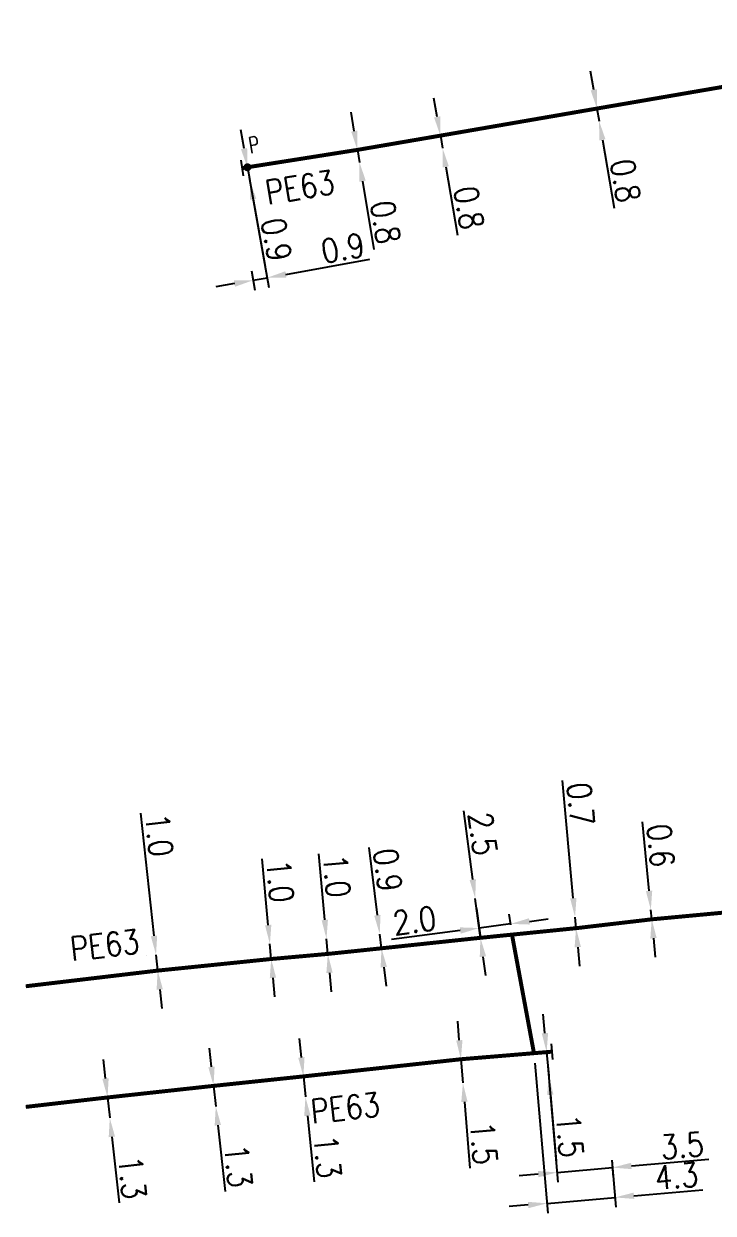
# Model space of a CAD drawing. Header units: millimetres. Extents: x 150994 to 151987, y 125997 to 127005.
# Drawn here: x 150999.9 to 151043.4, y 126319.5 to 126394.5 of the extents above; entities that cross this region are included whole.
import ezdxf
from ezdxf.enums import TextEntityAlignment as Align

# ---------------------------------------------------------------- set-up
doc = ezdxf.new("R2010")
doc.units = ezdxf.units.MM
doc.header["$PDMODE"] = 34
doc.linetypes.add('L_100_PE', pattern=[14, 10, -1.5, 1, -1.5])
doc.layers.get('0').update_dxf_attribs({"linetype": 'CONTINUOUS'})
doc.layers.get('Defpoints').update_dxf_attribs({"linetype": 'CONTINUOUS'})
for name, color, linetype in [('L_140', 3, 'CONTINUOUS'), ('L_300', 7, 'CONTINUOUS'), ('L_340', 7, 'CONTINUOUS')]:
    doc.layers.add(name, color=color, linetype=linetype)
doc.styles.add('G_ROMANS', font='ROMANS.SHX', dxfattribs={"width": 0.75})
doc.styles.get("Standard").update_dxf_attribs({"font": 'romans.shx', "width": 0.85})
doc.dimstyles.get("Standard").update_dxf_attribs({"dimtxt": 1.5, "dimasz": 1.2, "dimexe": 0.625, "dimexo": 0.625, "dimgap": 0.25, "dimtad": 1, "dimdec": 1, "dimzin": 0, "dimdsep": 46, "dimtxsty": 'Standard', "dimcen": -0.5, "dimadec": 0, "dimazin": 0, "dimtfac": 1, "dimtdec": 1, "dimtmove": 0, "dimatfit": 3, "dimfxl": 0, "dimtolj": 1, "dimtzin": 0, "dimarcsym": 0})

# ---------------------------------------------------------------- blocks, each defined once
blk = doc.blocks.new('*D511')
at = {"layer": 'Defpoints', "color": 0, "linetype": 'Continuous', "transparency": 16777216}
for p in [(151008.216, 126335.796), (151008.216, 126335.796), (151008.322, 126334.802)]:
    blk.add_point(p, dxfattribs=at)
at = {"layer": 'L_140', "color": 0, "linetype": 'Continuous', "lineweight": -2, "transparency": 16777216}
for p, q in [((151008.089, 126336.989), (151007.265, 126344.725)), ((151007.595, 126335.73), (151007.595, 126335.73)), ((151008.322, 126334.802), (151008.216, 126335.796)), ((151007.701, 126334.735), (151007.701, 126334.735)), ((151008.449, 126333.608), (151008.577, 126332.415))]:
    blk.add_line(p, q, dxfattribs=at)
at = {"layer": 'L_140', "color": 0, "linetype": 'Continuous', "transparency": 16777216}
for points in [[(151008.288, 126337.01), (151007.89, 126336.968), (151008.216, 126335.796)], [(151008.648, 126333.629), (151008.251, 126333.587), (151008.322, 126334.802)]]:
    blk.add_solid(points, dxfattribs=at)
at = {"layer": 'L_140', "color": 0, "linetype": 'Continuous', "transparency": 16777216, "insert": (151008.417, 126343.344), "char_height": 1.5, "attachment_point": 5, "rotation": 276.08349}
blk.add_mtext('\\A1;1.0', dxfattribs=at)
blk = doc.blocks.new('*D512')
at = {"layer": 'Defpoints', "color": 0, "linetype": 'Continuous', "transparency": 16777216}
for p in [(151015.398, 126336.48), (151015.398, 126336.48), (151015.483, 126335.534)]:
    blk.add_point(p, dxfattribs=at)
at = {"layer": 'L_140', "color": 0, "linetype": 'Continuous', "lineweight": -2, "transparency": 16777216}
for p, q in [((151015.291, 126337.675), (151014.917, 126341.848)), ((151015.483, 126335.534), (151015.398, 126336.48)), ((151015.59, 126334.339), (151015.697, 126333.143))]:
    blk.add_line(p, q, dxfattribs=at)
at = {"layer": 'L_140', "color": 0, "linetype": 'Continuous', "transparency": 16777216}
for points in [[(151015.49, 126337.693), (151015.092, 126337.657), (151015.398, 126336.48)], [(151015.789, 126334.356), (151015.391, 126334.321), (151015.483, 126335.534)]]:
    blk.add_solid(points, dxfattribs=at)
at = {"layer": 'L_140', "color": 0, "linetype": 'Continuous', "transparency": 16777216, "insert": (151016.046, 126340.448), "char_height": 1.5, "attachment_point": 5, "rotation": 275.1223}
blk.add_mtext('\\A1;1.0', dxfattribs=at)
blk = doc.blocks.new('*D513')
at = {"layer": 'Defpoints', "color": 0, "linetype": 'Continuous', "transparency": 16777216}
for p in [(151018.968, 126336.8), (151018.968, 126336.8), (151019.052, 126335.854)]:
    blk.add_point(p, dxfattribs=at)
at = {"layer": 'L_140', "color": 0, "linetype": 'Continuous', "lineweight": -2, "transparency": 16777216}
for p, q in [((151018.86, 126337.995), (151018.486, 126342.168)), ((151019.052, 126335.854), (151018.968, 126336.8)), ((151019.16, 126334.658), (151019.267, 126333.463))]:
    blk.add_line(p, q, dxfattribs=at)
at = {"layer": 'L_140', "color": 0, "linetype": 'Continuous', "transparency": 16777216}
for points in [[(151019.06, 126338.013), (151018.661, 126337.977), (151018.968, 126336.8)], [(151019.359, 126334.676), (151018.96, 126334.641), (151019.052, 126335.854)]]:
    blk.add_solid(points, dxfattribs=at)
at = {"layer": 'L_140', "color": 0, "linetype": 'Continuous', "transparency": 16777216, "insert": (151019.616, 126340.768), "char_height": 1.5, "attachment_point": 5, "rotation": 275.1223}
blk.add_mtext('\\A1;1.0', dxfattribs=at)
blk = doc.blocks.new('*D514')
at = {"layer": 'Defpoints', "color": 0, "linetype": 'Continuous', "transparency": 16777216}
for p in [(151022.325, 126337.101), (151022.325, 126337.101), (151022.435, 126336.208)]:
    blk.add_point(p, dxfattribs=at)
at = {"layer": 'L_140', "color": 0, "linetype": 'Continuous', "lineweight": -2, "transparency": 16777216}
for p, q in [((151022.179, 126338.292), (151021.652, 126342.57)), ((151022.435, 126336.208), (151022.325, 126337.101)), ((151022.582, 126335.017), (151022.729, 126333.826))]:
    blk.add_line(p, q, dxfattribs=at)
at = {"layer": 'L_140', "color": 0, "linetype": 'Continuous', "transparency": 16777216}
for points in [[(151022.377, 126338.316), (151021.98, 126338.267), (151022.325, 126337.101)], [(151022.781, 126335.041), (151022.384, 126334.992), (151022.435, 126336.208)]]:
    blk.add_solid(points, dxfattribs=at)
at = {"layer": 'L_140', "color": 0, "linetype": 'Continuous', "transparency": 16777216, "insert": (151022.834, 126341.149), "char_height": 1.5, "attachment_point": 5, "rotation": 277.02093}
blk.add_mtext('\\A1;0.9', dxfattribs=at)
blk = doc.blocks.new('*D515')
at = {"layer": 'Defpoints', "color": 0, "linetype": 'Continuous', "transparency": 16777216}
for p in [(151028.35, 126339.348), (151028.35, 126339.348), (151028.677, 126336.87)]:
    blk.add_point(p, dxfattribs=at)
at = {"layer": 'L_140', "color": 0, "linetype": 'Continuous', "lineweight": -2, "transparency": 16777216}
for p, q in [((151028.193, 126340.538), (151027.622, 126344.872)), ((151028.677, 126336.87), (151028.35, 126339.348)), ((151028.834, 126335.68), (151028.991, 126334.49))]:
    blk.add_line(p, q, dxfattribs=at)
at = {"layer": 'L_140', "color": 0, "linetype": 'Continuous', "transparency": 16777216}
for points in [[(151028.392, 126340.564), (151027.995, 126340.512), (151028.35, 126339.348)], [(151029.032, 126335.706), (151028.635, 126335.654), (151028.677, 126336.87)]]:
    blk.add_solid(points, dxfattribs=at)
at = {"layer": 'L_140', "color": 0, "linetype": 'Continuous', "transparency": 16777216, "insert": (151028.821, 126343.43), "char_height": 1.5, "attachment_point": 5, "rotation": 277.50838}
blk.add_mtext('\\A1;2.5', dxfattribs=at)
blk = doc.blocks.new('*D516')
at = {"layer": 'Defpoints', "color": 0, "linetype": 'Continuous', "transparency": 16777216}
for p in [(151028.35, 126339.348), (151028.596, 126337.486), (151030.668, 126337.07)]:
    blk.add_point(p, dxfattribs=at)
at = {"layer": 'L_140', "color": 0, "linetype": 'Continuous', "lineweight": -2, "transparency": 16777216}
for p, q in [((151028.432, 126338.728), (151028.677, 126336.866)), ((151030.586, 126337.689), (151030.497, 126338.367)), ((151030.579, 126337.747), (151028.596, 126337.486)), ((151031.768, 126337.904), (151032.958, 126338.061)), ((151027.406, 126337.329), (151023.072, 126336.758))]:
    blk.add_line(p, q, dxfattribs=at)
at = {"layer": 'L_140', "color": 0, "linetype": 'Continuous', "transparency": 16777216}
for points in [[(151027.38, 126337.527), (151027.432, 126337.131), (151028.596, 126337.486)], [(151031.742, 126338.102), (151031.794, 126337.706), (151030.579, 126337.747)]]:
    blk.add_solid(points, dxfattribs=at)
at = {"layer": 'L_140', "color": 0, "linetype": 'Continuous', "transparency": 16777216, "insert": (151024.514, 126337.956), "char_height": 1.5, "attachment_point": 5, "rotation": 7.50838}
blk.add_mtext('\\A1;2.0', dxfattribs=at)
blk = doc.blocks.new('*D517')
at = {"layer": 'Defpoints', "color": 0, "linetype": 'Continuous', "transparency": 16777216}
for p in [(151034.645, 126338.173), (151034.645, 126338.173), (151034.709, 126337.476)]:
    blk.add_point(p, dxfattribs=at)
at = {"layer": 'L_140', "color": 0, "linetype": 'Continuous', "lineweight": -2, "transparency": 16777216}
for p, q in [((151034.537, 126339.368), (151033.861, 126346.794)), ((151034.709, 126337.476), (151034.645, 126338.173)), ((151034.818, 126336.281), (151034.926, 126335.086))]:
    blk.add_line(p, q, dxfattribs=at)
at = {"layer": 'L_140', "color": 0, "linetype": 'Continuous', "transparency": 16777216}
for points in [[(151034.736, 126339.386), (151034.337, 126339.35), (151034.645, 126338.173)], [(151035.017, 126336.299), (151034.618, 126336.263), (151034.709, 126337.476)]]:
    blk.add_solid(points, dxfattribs=at)
at = {"layer": 'L_140', "color": 0, "linetype": 'Continuous', "transparency": 16777216, "insert": (151035, 126345.305), "char_height": 1.5, "attachment_point": 5, "rotation": 275.2012}
blk.add_mtext('\\A1;0.7', dxfattribs=at)
blk = doc.blocks.new('*D518')
at = {"layer": 'Defpoints', "color": 0, "linetype": 'Continuous', "transparency": 16777216}
for p in [(151039.426, 126338.633), (151039.426, 126338.633), (151039.482, 126338.035)]:
    blk.add_point(p, dxfattribs=at)
at = {"layer": 'L_140', "color": 0, "linetype": 'Continuous', "lineweight": -2, "transparency": 16777216}
for p, q in [((151039.315, 126339.827), (151038.908, 126344.18)), ((151039.482, 126338.035), (151039.426, 126338.633)), ((151039.594, 126336.84), (151039.705, 126335.646))]:
    blk.add_line(p, q, dxfattribs=at)
at = {"layer": 'L_140', "color": 0, "linetype": 'Continuous', "transparency": 16777216}
for points in [[(151039.514, 126339.846), (151039.116, 126339.809), (151039.426, 126338.633)], [(151039.793, 126336.859), (151039.395, 126336.822), (151039.482, 126338.035)]]:
    blk.add_solid(points, dxfattribs=at)
at = {"layer": 'L_140', "color": 0, "linetype": 'Continuous', "transparency": 16777216, "insert": (151040.051, 126342.694), "char_height": 1.5, "attachment_point": 5, "rotation": 275.33667}
blk.add_mtext('\\A1;0.6', dxfattribs=at)
blk = doc.blocks.new('*D522')
at = {"layer": 'Defpoints', "color": 0, "linetype": 'Continuous', "transparency": 16777216}
for p in [(151032.055, 126329.594), (151036.906, 126323.475), (151037.166, 126320.5)]:
    blk.add_point(p, dxfattribs=at)
at = {"layer": 'L_140', "color": 0, "linetype": 'Continuous', "lineweight": -2, "transparency": 16777216}
for p, q in [((151032.109, 126328.972), (151032.937, 126319.503)), ((151036.961, 126322.852), (151037.22, 126319.878)), ((151038.362, 126320.605), (151042.716, 126320.985)), ((151032.882, 126320.126), (151037.166, 126320.5)), ((151031.687, 126320.022), (151030.491, 126319.917))]:
    blk.add_line(p, q, dxfattribs=at)
at = {"layer": 'L_140', "color": 0, "linetype": 'Continuous', "transparency": 16777216}
for points in [[(151031.67, 126320.221), (151031.704, 126319.822), (151032.882, 126320.126)], [(151038.344, 126320.804), (151038.379, 126320.406), (151037.166, 126320.5)]]:
    blk.add_solid(points, dxfattribs=at)
at = {"layer": 'L_140', "color": 0, "linetype": 'Continuous', "transparency": 16777216, "insert": (151041.05, 126321.844), "char_height": 1.5, "attachment_point": 5, "rotation": 4.99461}
blk.add_mtext('\\A1;4.3', dxfattribs=at)
blk = doc.blocks.new('*D523')
at = {"layer": 'Defpoints', "color": 0, "linetype": 'Continuous', "transparency": 16777216}
for p in [(151032.852, 126329.661), (151036.906, 126323.475), (151037.002, 126322.379)]:
    blk.add_point(p, dxfattribs=at)
at = {"layer": 'L_340', "color": 0, "linetype": 'Continuous', "lineweight": -2, "transparency": 16777216}
for p, q in [((151032.907, 126329.038), (151033.57, 126321.452)), ((151036.961, 126322.852), (151037.056, 126321.757)), ((151038.197, 126322.484), (151043.074, 126322.91)), ((151032.32, 126321.97), (151031.124, 126321.865)), ((151033.515, 126322.074), (151037.002, 126322.379))]:
    blk.add_line(p, q, dxfattribs=at)
at = {"layer": 'L_340', "color": 0, "linetype": 'Continuous', "transparency": 16777216}
for points in [[(151038.18, 126322.683), (151038.215, 126322.284), (151037.002, 126322.379)], [(151032.302, 126322.169), (151032.337, 126321.771), (151033.515, 126322.074)]]:
    blk.add_solid(points, dxfattribs=at)
at = {"layer": 'L_340', "color": 0, "linetype": 'Continuous', "transparency": 16777216, "insert": (151041.407, 126323.768), "char_height": 1.5, "attachment_point": 5, "rotation": 4.99461}
blk.add_mtext('\\A1;3.5', dxfattribs=at)
blk = doc.blocks.new('*D524')
at = {"layer": 'Defpoints', "color": 0, "linetype": 'Continuous', "transparency": 16777216}
for p in [(151032.852, 126329.661), (151032.983, 126328.166), (151032.983, 126328.166)]:
    blk.add_point(p, dxfattribs=at)
at = {"layer": 'L_340', "color": 0, "linetype": 'Continuous', "lineweight": -2, "transparency": 16777216}
for p, q in [((151032.748, 126330.856), (151032.643, 126332.052)), ((151032.852, 126329.661), (151032.983, 126328.166)), ((151033.087, 126326.971), (151033.452, 126322.798))]:
    blk.add_line(p, q, dxfattribs=at)
at = {"layer": 'L_340', "color": 0, "linetype": 'Continuous', "transparency": 16777216}
for points in [[(151032.947, 126330.873), (151032.548, 126330.839), (151032.852, 126329.661)], [(151033.286, 126326.988), (151032.888, 126326.953), (151032.983, 126328.166)]]:
    blk.add_solid(points, dxfattribs=at)
at = {"layer": 'L_340', "color": 0, "linetype": 'Continuous', "transparency": 16777216, "insert": (151034.318, 126324.374), "char_height": 1.5, "attachment_point": 5, "rotation": 274.99461}
blk.add_mtext('\\A1;1.5', dxfattribs=at)
blk = doc.blocks.new('*D525')
at = {"layer": 'Defpoints', "color": 0, "linetype": 'Continuous', "transparency": 16777216}
for p in [(151027.446, 126329.212), (151027.571, 126327.717), (151027.571, 126327.717)]:
    blk.add_point(p, dxfattribs=at)
at = {"layer": 'L_140', "color": 0, "linetype": 'Continuous', "lineweight": -2, "transparency": 16777216}
for p, q in [((151027.347, 126330.408), (151027.248, 126331.604)), ((151027.446, 126329.212), (151027.571, 126327.717)), ((151027.67, 126326.521), (151028.016, 126322.346))]:
    blk.add_line(p, q, dxfattribs=at)
at = {"layer": 'L_140', "color": 0, "linetype": 'Continuous', "transparency": 16777216}
for points in [[(151027.546, 126330.424), (151027.148, 126330.391), (151027.446, 126329.212)], [(151027.869, 126326.538), (151027.47, 126326.505), (151027.571, 126327.717)]]:
    blk.add_solid(points, dxfattribs=at)
at = {"layer": 'L_140', "color": 0, "linetype": 'Continuous', "transparency": 16777216, "insert": (151028.889, 126323.918), "char_height": 1.5, "attachment_point": 5, "rotation": 274.74579}
blk.add_mtext('\\A1;1.5', dxfattribs=at)
blk = doc.blocks.new('*D526')
at = {"layer": 'Defpoints', "color": 0, "linetype": 'Continuous', "transparency": 16777216}
for p in [(151017.508, 126328.13), (151017.641, 126326.837), (151017.641, 126326.837)]:
    blk.add_point(p, dxfattribs=at)
at = {"layer": 'L_140', "color": 0, "linetype": 'Continuous', "lineweight": -2, "transparency": 16777216}
for p, q in [((151017.386, 126329.324), (151017.263, 126330.518)), ((151017.508, 126328.13), (151017.641, 126326.837)), ((151017.763, 126325.643), (151018.191, 126321.476))]:
    blk.add_line(p, q, dxfattribs=at)
at = {"layer": 'L_140', "color": 0, "linetype": 'Continuous', "transparency": 16777216}
for points in [[(151017.585, 126329.344), (151017.187, 126329.304), (151017.508, 126328.13)], [(151017.962, 126325.664), (151017.564, 126325.623), (151017.641, 126326.837)]]:
    blk.add_solid(points, dxfattribs=at)
at = {"layer": 'L_140', "color": 0, "linetype": 'Continuous', "transparency": 16777216, "insert": (151019.033, 126323.065), "char_height": 1.5, "attachment_point": 5, "rotation": 275.85513}
blk.add_mtext('\\A1;1.3', dxfattribs=at)
blk = doc.blocks.new('*D527')
at = {"layer": 'Defpoints', "color": 0, "linetype": 'Continuous', "transparency": 16777216}
for p in [(151011.844, 126327.533), (151011.985, 126326.241), (151011.985, 126326.241)]:
    blk.add_point(p, dxfattribs=at)
at = {"layer": 'L_140', "color": 0, "linetype": 'Continuous', "lineweight": -2, "transparency": 16777216}
for p, q in [((151011.714, 126328.726), (151011.583, 126329.919)), ((151011.844, 126327.533), (151011.985, 126326.241)), ((151012.115, 126325.048), (151012.57, 126320.883))]:
    blk.add_line(p, q, dxfattribs=at)
at = {"layer": 'L_140', "color": 0, "linetype": 'Continuous', "transparency": 16777216}
for points in [[(151011.912, 126328.748), (151011.515, 126328.704), (151011.844, 126327.533)], [(151012.314, 126325.07), (151011.916, 126325.026), (151011.985, 126326.241)]]:
    blk.add_solid(points, dxfattribs=at)
at = {"layer": 'L_140', "color": 0, "linetype": 'Continuous', "transparency": 16777216, "insert": (151013.402, 126322.478), "char_height": 1.5, "attachment_point": 5, "rotation": 276.23076}
blk.add_mtext('\\A1;1.3', dxfattribs=at)
blk = doc.blocks.new('*D528')
at = {"layer": 'Defpoints', "color": 0, "linetype": 'Continuous', "transparency": 16777216}
for p in [(151005.159, 126326.803), (151005.3, 126325.511), (151005.3, 126325.511)]:
    blk.add_point(p, dxfattribs=at)
at = {"layer": 'L_140', "color": 0, "linetype": 'Continuous', "lineweight": -2, "transparency": 16777216}
for p, q in [((151005.029, 126327.996), (151004.899, 126329.189)), ((151005.159, 126326.803), (151005.3, 126325.511)), ((151005.431, 126324.318), (151005.885, 126320.154))]:
    blk.add_line(p, q, dxfattribs=at)
at = {"layer": 'L_140', "color": 0, "linetype": 'Continuous', "transparency": 16777216}
for points in [[(151005.228, 126328.018), (151004.83, 126327.975), (151005.159, 126326.803)], [(151005.629, 126324.34), (151005.232, 126324.296), (151005.3, 126325.511)]]:
    blk.add_solid(points, dxfattribs=at)
at = {"layer": 'L_140', "color": 0, "linetype": 'Continuous', "transparency": 16777216, "insert": (151006.717, 126321.748), "char_height": 1.5, "attachment_point": 5, "rotation": 276.23076}
blk.add_mtext('\\A1;1.3', dxfattribs=at)
blk = doc.blocks.new('L_340_07')
at = {"color": 0, "linetype": 'Continuous', "const_width": 0.25, "flags": 128}
blk.add_lwpolyline([(0, 0), (0.35, 0)], dxfattribs=at)
at = {"color": 0, "linetype": 'Continuous', "flags": 128}
blk.add_lwpolyline([(0.35, -0.5), (0.35, 0.5)], dxfattribs=at)
at = {"color": 0, "linetype": 'Continuous', "width": 0.75, "flags": 3}
for tag, p in [('DEF_LEG', (0.723, -3.465)), ('DEF_COUP', (0.723, -5.965)), ('DEF_TYPE', (0.723, -8.465))]:
    blk.add_attdef(tag, text='', height=1.2, dxfattribs=at).set_placement(p, align=Align.MIDDLE)
blk = doc.blocks.new('*D529')
at = {"layer": 'Defpoints', "color": 0, "linetype": 'Continuous', "transparency": 16777216}
for p in [(151013.979, 126385.458), (151014.125, 126379.553), (151014.344, 126378.334)]:
    blk.add_point(p, dxfattribs=at)
at = {"layer": 'L_340', "color": 0, "linetype": 'Continuous', "lineweight": -2, "transparency": 16777216}
for p, q in [((151014.089, 126384.843), (151015.34, 126377.878)), ((151016.411, 126378.705), (151021.708, 126379.657)), ((151014.235, 126378.938), (151014.454, 126377.719)), ((151013.163, 126378.122), (151011.981, 126377.91)), ((151014.344, 126378.334), (151015.229, 126378.493))]:
    blk.add_line(p, q, dxfattribs=at)
at = {"layer": 'L_340', "color": 0, "linetype": 'Continuous', "transparency": 16777216}
for points in [[(151016.375, 126378.902), (151016.446, 126378.508), (151015.229, 126378.493)], [(151013.127, 126378.319), (151013.198, 126377.925), (151014.344, 126378.334)]]:
    blk.add_solid(points, dxfattribs=at)
at = {"layer": 'L_340', "color": 0, "linetype": 'Continuous', "transparency": 16777216, "insert": (151020.001, 126380.366), "char_height": 1.5, "attachment_point": 5, "rotation": 10.17963}
blk.add_mtext('\\A1;0.9', dxfattribs=at)
blk = doc.blocks.new('*D530')
at = {"layer": 'Defpoints', "color": 0, "linetype": 'Continuous', "transparency": 16777216}
for p in [(151013.979, 126385.458), (151014.129, 126384.621), (151014.129, 126384.621)]:
    blk.add_point(p, dxfattribs=at)
at = {"layer": 'L_340', "color": 0, "linetype": 'Continuous', "lineweight": -2, "transparency": 16777216}
for p, q in [((151013.767, 126386.639), (151013.555, 126387.82)), ((151013.979, 126385.458), (151014.129, 126384.621)), ((151014.341, 126383.44), (151015.103, 126379.197))]:
    blk.add_line(p, q, dxfattribs=at)
at = {"layer": 'L_340', "color": 0, "linetype": 'Continuous', "transparency": 16777216}
for points in [[(151013.964, 126386.674), (151013.57, 126386.604), (151013.979, 126385.458)], [(151014.538, 126383.476), (151014.144, 126383.405), (151014.129, 126384.621)]]:
    blk.add_solid(points, dxfattribs=at)
at = {"layer": 'L_340', "color": 0, "linetype": 'Continuous', "transparency": 16777216, "insert": (151015.812, 126380.905), "char_height": 1.5, "attachment_point": 5, "rotation": 280.17963}
blk.add_mtext('\\A1;0.9', dxfattribs=at)
blk = doc.blocks.new('*D531')
at = {"layer": 'Defpoints', "color": 0, "linetype": 'Continuous', "transparency": 16777216}
for p in [(151020.919, 126386.555), (151021.05, 126385.766), (151021.05, 126385.766)]:
    blk.add_point(p, dxfattribs=at)
at = {"layer": 'L_140', "color": 0, "linetype": 'Continuous', "lineweight": -2, "transparency": 16777216}
for p, q in [((151020.723, 126387.739), (151020.527, 126388.923)), ((151020.919, 126386.555), (151021.05, 126385.766)), ((151021.246, 126384.582), (151021.959, 126380.269))]:
    blk.add_line(p, q, dxfattribs=at)
at = {"layer": 'L_140', "color": 0, "linetype": 'Continuous', "transparency": 16777216}
for points in [[(151020.921, 126387.772), (151020.526, 126387.707), (151020.919, 126386.555)], [(151021.443, 126384.615), (151021.048, 126384.55), (151021.05, 126385.766)]]:
    blk.add_solid(points, dxfattribs=at)
at = {"layer": 'L_140', "color": 0, "linetype": 'Continuous', "transparency": 16777216, "insert": (151022.687, 126381.997), "char_height": 1.5, "attachment_point": 5, "rotation": 279.39211}
blk.add_mtext('\\A1;0.8', dxfattribs=at)
blk = doc.blocks.new('*D532')
at = {"layer": 'Defpoints', "color": 0, "linetype": 'Continuous', "transparency": 16777216}
for p in [(151026.153, 126387.453), (151026.288, 126386.664), (151026.288, 126386.664)]:
    blk.add_point(p, dxfattribs=at)
at = {"layer": 'L_140', "color": 0, "linetype": 'Continuous', "lineweight": -2, "transparency": 16777216}
for p, q in [((151025.95, 126388.635), (151025.747, 126389.818)), ((151026.153, 126387.453), (151026.288, 126386.664)), ((151026.491, 126385.481), (151027.229, 126381.173))]:
    blk.add_line(p, q, dxfattribs=at)
at = {"layer": 'L_140', "color": 0, "linetype": 'Continuous', "transparency": 16777216}
for points in [[(151026.147, 126388.669), (151025.753, 126388.602), (151026.153, 126387.453)], [(151026.688, 126385.515), (151026.294, 126385.448), (151026.288, 126386.664)]]:
    blk.add_solid(points, dxfattribs=at)
at = {"layer": 'L_140', "color": 0, "linetype": 'Continuous', "transparency": 16777216, "insert": (151027.947, 126382.905), "char_height": 1.5, "attachment_point": 5, "rotation": 279.72782}
blk.add_mtext('\\A1;0.8', dxfattribs=at)
blk = doc.blocks.new('*D533')
at = {"layer": 'Defpoints', "color": 0, "linetype": 'Continuous', "transparency": 16777216}
for p in [(151036.03, 126389.162), (151036.165, 126388.374), (151036.165, 126388.374)]:
    blk.add_point(p, dxfattribs=at)
at = {"layer": 'L_140', "color": 0, "linetype": 'Continuous', "lineweight": -2, "transparency": 16777216}
for p, q in [((151035.827, 126390.345), (151035.624, 126391.528)), ((151036.03, 126389.162), (151036.165, 126388.374)), ((151036.367, 126387.191), (151037.106, 126382.883))]:
    blk.add_line(p, q, dxfattribs=at)
at = {"layer": 'L_140', "color": 0, "linetype": 'Continuous', "transparency": 16777216}
for points in [[(151036.024, 126390.379), (151035.63, 126390.311), (151036.03, 126389.162)], [(151036.564, 126387.225), (151036.17, 126387.157), (151036.165, 126388.374)]]:
    blk.add_solid(points, dxfattribs=at)
at = {"layer": 'L_140', "color": 0, "linetype": 'Continuous', "transparency": 16777216, "insert": (151037.823, 126384.614), "char_height": 1.5, "attachment_point": 5, "rotation": 279.72343}
blk.add_mtext('\\A1;0.8', dxfattribs=at)
blk = doc.blocks.new('L_300_12')
at = {"color": 0, "linetype": 'Continuous', "const_width": 0.248, "flags": 128}
blk.add_lwpolyline([(-0.126, 0, 1), (0.126, 0, 1)], format="xyb", close=True, dxfattribs=at)
at = {"linetype": 'Continuous', "style": 'G_ROMANS', "width": 0.75}
blk.add_attdef('P', text='', height=1, dxfattribs=at).set_placement((0, 1.331), align=Align.MIDDLE_CENTER)
at = {"color": 0, "linetype": 'Continuous', "width": 0.75, "flags": 3}
for tag, p in [('DEF_LEG', (0, -5)), ('DEF_COUP', (0, -7.5)), ('DEF_TYPE', (0, -10))]:
    blk.add_attdef(tag, text='', height=1.2, dxfattribs=at).set_placement(p, align=Align.MIDDLE)

msp = doc.modelspace()

# ---------------------------------------------------------------- linework, layer by layer
at = {"layer": 'L_140', "linetype": 'L_100_PE', "ltscale": 0.5, "const_width": 0.25, "flags": 128}
for points in [[(151013.979, 126385.458), (151020.919, 126386.555), (151026.153, 126387.453), (151036.03, 126389.162), (151054.047, 126392.263), (151057.462, 126392.79), (151061.338, 126393.458), (151066.677, 126394.379), (151066.677, 126394.379), (151069.636, 126393.729)], [(151000, 126333.815), (151008.322, 126334.802), (151015.483, 126335.534), (151019.052, 126335.854), (151022.435, 126336.208), (151028.677, 126336.87), (151030.668, 126337.07), (151034.709, 126337.476), (151039.482, 126338.035), (151044.533, 126338.507), (151050.957, 126339.214), (151054.892, 126339.662), (151066.488, 126340.941), (151075.138, 126342.399), (151078.538, 126342.973), (151078.538, 126342.973)], [(151030.668, 126337.07), (151032.055, 126329.594)], [(151000, 126326.207), (151005.159, 126326.803), (151011.844, 126327.533), (151017.508, 126328.13), (151027.446, 126329.212), (151032.055, 126329.594), (151032.852, 126329.661)]]:
    msp.add_lwpolyline(points, dxfattribs=at)

# ---------------------------------------------------------------- block references
at = {"layer": 'L_300', "ltscale": 0.5}
ref = msp.add_blockref('L_300_12', (151013.979, 126385.458), dxfattribs=dict(at, rotation=339.6853640128879))
ref.add_attrib('P', 'P', dxfattribs={"layer": '0', "linetype": 'Continuous', "height": 1, "rotation": 9.62922, "style": 'G_ROMANS', "width": 0.75}).set_placement((151014.396, 126386.882), align=Align.MIDDLE_CENTER)
at = {"layer": 'L_340', "ltscale": 0.5}
for p, rotation in [((151013.979, 126385.458), 188.9850434334505), ((151032.852, 126329.661), 4.745644384282963)]:
    msp.add_blockref('L_340_07', p, dxfattribs=dict(at, rotation=rotation))

# ---------------------------------------------------------------- texts
at = {"layer": 'L_140', "linetype": 'Continuous', "width": 0.85}
for rotation, p in [(9.39211, (151015.262, 126383.104)), (6.76092, (151002.905, 126335.409)), (6.21091, (151018.064, 126325.165))]:
    msp.add_text('PE63', height=1.5, rotation=rotation, dxfattribs=at).set_placement(p)

# ---------------------------------------------------------------- dimensions: what is measured, and where the dimension line sits
at = {"layer": 'L_140', "linetype": 'Continuous'}
for base, p1, p2, angle, picture, middle in [((151036.165, 126388.374), (151036.03, 126389.162), (151036.165, 126388.374), 99.72343, '*D533', (151036.838, 126384.445)), ((151026.288, 126386.664), (151026.153, 126387.453), (151026.288, 126386.664), 99.72782, '*D532', (151026.961, 126382.736)), ((151021.05, 126385.766), (151020.919, 126386.555), (151021.05, 126385.766), 99.39211, '*D531', (151021.7, 126381.834)), ((151034.645, 126338.173), (151034.709, 126337.476), (151034.645, 126338.173), 275.2012, '*D517', (151034.004, 126345.214)), ((151028.35, 126339.348), (151028.677, 126336.87), (151028.35, 126339.348), 277.50838, '*D515', (151027.829, 126343.3)), ((151008.216, 126335.796), (151008.322, 126334.802), (151008.216, 126335.796), 276.08349, '*D511', (151007.423, 126343.238)), ((151039.426, 126338.633), (151039.482, 126338.035), (151039.426, 126338.633), 275.33667, '*D518', (151039.056, 126342.601)), ((151018.9675675, 126336.799904), (151019.0523853, 126335.8536979), (151018.9675675, 126336.799904), 275.122301, '*D513', (151018.6198461, 126340.6789932)), ((151022.325, 126337.101), (151022.435, 126336.208), (151022.325, 126337.101), 277.02093, '*D514', (151021.842, 126341.027)), ((151015.3980644, 126336.4799339), (151015.4828823, 126335.5337278), (151015.3980644, 126336.4799339), 275.122301, '*D512', (151015.050343, 126340.3590231)), ((151028.596, 126337.486), (151030.668, 126337.07), (151028.35, 126339.348), 7.50838, '*D516', (151024.644, 126336.965)), ((151027.571, 126327.717), (151027.446, 126329.212), (151027.571, 126327.717), 94.74579, '*D525', (151027.893, 126323.836)), ((151017.641, 126326.837), (151017.508, 126328.13), (151017.641, 126326.837), 95.85513, '*D526', (151018.038, 126322.963)), ((151011.985, 126326.241), (151011.844, 126327.533), (151011.985, 126326.241), 96.23076, '*D527', (151012.408, 126322.369)), ((151037.166, 126320.5), (151032.055, 126329.594), (151036.906, 126323.475), 184.99461, '*D522', (151041.137, 126320.847)), ((151005.3, 126325.511), (151005.159, 126326.803), (151005.3, 126325.511), 96.23076, '*D528', (151005.723, 126321.639))]:
    dim = msp.add_linear_dim(base=base, p1=p1, p2=p2, angle=angle, dimstyle='Standard', override={"dimatfit": 0}, dxfattribs=at)
    dim.commit()
    dim.dimension.update_dxf_attribs({"geometry": picture, "text_midpoint": middle, "dimtype": 160})
at = {"layer": 'L_340', "linetype": 'Continuous'}
for base, p1, p2, angle, override, picture, middle in [((151014.129, 126384.621), (151013.979, 126385.458), (151014.129, 126384.621), 100.17963, {"dimscale": 1, "dimlfac": 1, "dimlunit": 2, "dimatfit": 0}, '*D530', (151014.828, 126380.728)), ((151014.344, 126378.334), (151013.979, 126385.458), (151014.125, 126379.553), 10.17963, {"dimatfit": 0}, '*D529', (151020.178, 126379.382)), ((151032.983, 126328.166), (151032.852, 126329.661), (151032.983, 126328.166), 94.99461, {"dimscale": 1, "dimlfac": 1, "dimlunit": 2, "dimatfit": 0}, '*D524', (151033.322, 126324.286)), ((151037.002, 126322.379), (151032.852, 126329.661), (151036.906, 126323.475), 184.99461, {"dimatfit": 0}, '*D523', (151041.494, 126322.772))]:
    dim = msp.add_linear_dim(base=base, p1=p1, p2=p2, angle=angle, dimstyle='Standard', override=override, dxfattribs=at)
    dim.commit()
    dim.dimension.update_dxf_attribs({"geometry": picture, "text_midpoint": middle, "dimtype": 160})

doc.saveas('drawing.dxf')
